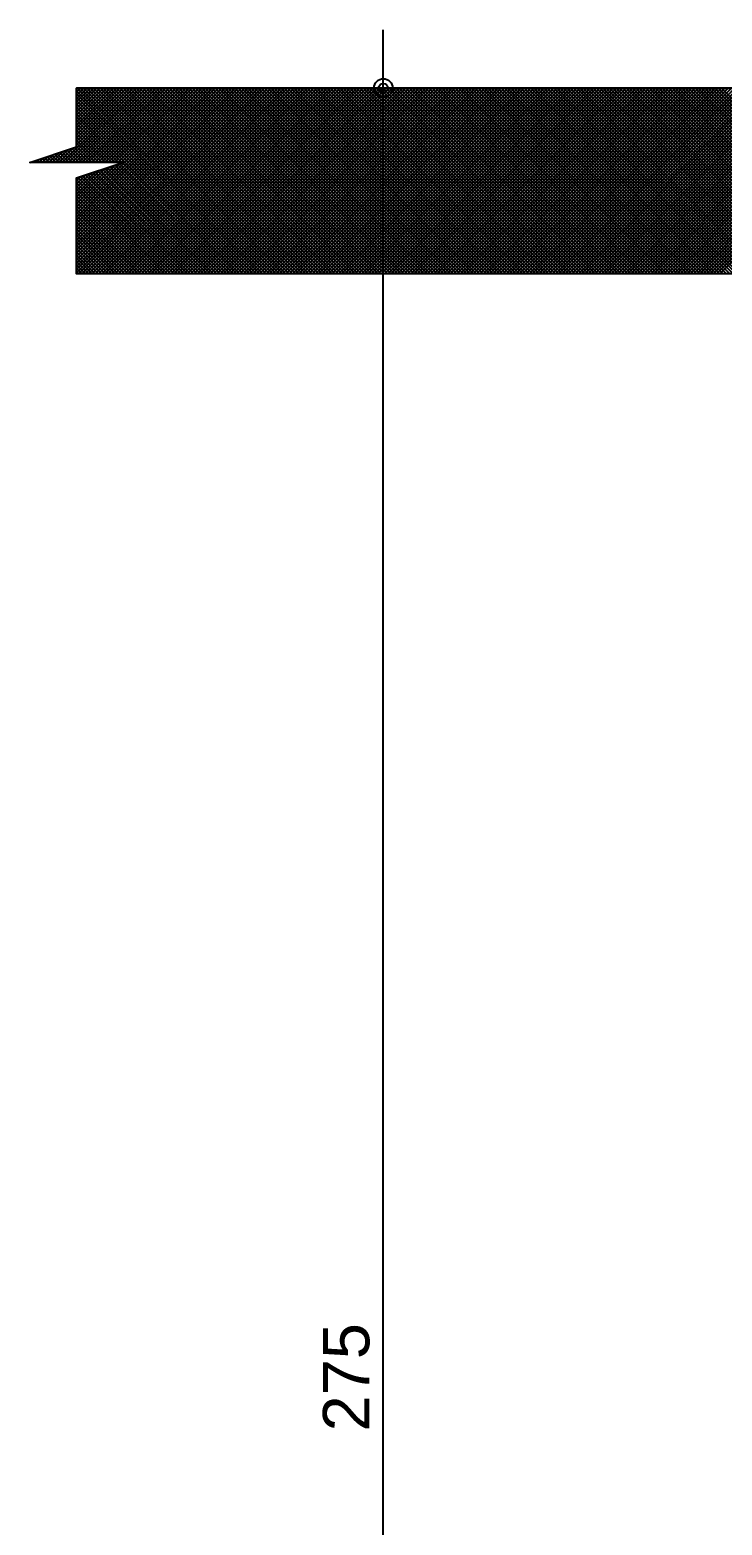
# Model space of a CAD drawing. Extents: x 0 to 119, y 0 to 84.
# Drawn here: x 78.05 to 81.03, y 44.02 to 50.45 of the extents above; entities that cross this region are included whole.
import ezdxf

# ---------------------------------------------------------------- set-up
doc = ezdxf.new("R2010")
doc.units = 0
doc.header["$MEASUREMENT"] = 0
for name, color, linetype in [('29', 9, 'CONTINUOUS'), ('32', 250, 'CONTINUOUS'), ('6', 178, 'CONTINUOUS')]:
    doc.layers.add(name, color=color, linetype=linetype)
doc.styles.add('TQS_ARIAL', font='arial.ttf')

msp = doc.modelspace()

# ---------------------------------------------------------------- linework, layer by layer
at = {"layer": '29', "color": 9, "linetype": 'Continuous'}
for p, q in [((78.190571, 49.878015), (78.510571, 50.198015)), ((78.204713, 49.878015), (78.524713, 50.198015)), ((78.218855, 49.878015), (78.538855, 50.198015)), ((78.232997, 49.878015), (78.552997, 50.198015)), ((78.247139, 49.878015), (78.567139, 50.198015)), ((78.252415, 49.402459), (79.047972, 50.198015)), ((78.252415, 49.416601), (79.03383, 50.198015)), ((78.252415, 49.430743), (79.019688, 50.198015)), ((78.252415, 49.444885), (79.005545, 50.198015)), ((78.252415, 49.459027), (78.991403, 50.198015)), ((78.252415, 49.473169), (78.977261, 50.198015)), ((78.252415, 49.487312), (78.963119, 50.198015)), ((78.252415, 49.501454), (78.948977, 50.198015)), ((78.252415, 49.515596), (78.934835, 50.198015)), ((78.252415, 49.529738), (78.920693, 50.198015)), ((78.252415, 49.54388), (78.90655, 50.198015)), ((78.252415, 49.558022), (78.892408, 50.198015)), ((78.252415, 49.572164), (78.878266, 50.198015)), ((78.252415, 49.586307), (78.864124, 50.198015)), ((78.252415, 49.600449), (78.849982, 50.198015)), ((78.252415, 49.614591), (78.83584, 50.198015)), ((78.252415, 49.628733), (78.821698, 50.198015)), ((78.252415, 49.642875), (78.807555, 50.198015)), ((78.252415, 49.657017), (78.793413, 50.198015)), ((78.252415, 49.671159), (78.779271, 50.198015)), ((78.252415, 49.954002), (78.496428, 50.198015)), ((78.252415, 49.968144), (78.482286, 50.198015)), ((78.252415, 49.982286), (78.468144, 50.198015)), ((78.252415, 49.996428), (78.454002, 50.198015)), ((78.252415, 50.010571), (78.43986, 50.198015)), ((78.252415, 50.024713), (78.425718, 50.198015)), ((78.252415, 50.038855), (78.411576, 50.198015)), ((78.252415, 50.052997), (78.397434, 50.198015)), ((78.252415, 50.067139), (78.383291, 50.198015)), ((78.252415, 50.081281), (78.369149, 50.198015)), ((78.252415, 50.095423), (78.355007, 50.198015)), ((78.252415, 50.109566), (78.340865, 50.198015)), ((78.252415, 50.123708), (78.326723, 50.198015)), ((78.252415, 50.13785), (78.312581, 50.198015)), ((78.252415, 50.151992), (78.298439, 50.198015)), ((78.252415, 50.166134), (78.284296, 50.198015)), ((78.252415, 50.180276), (78.270154, 50.198015)), ((78.252415, 50.194418), (78.256012, 50.198015)), ((78.252415, 50.18646), (79.040861, 49.398015)), ((78.255003, 50.198015), (79.055003, 49.398015)), ((78.261281, 49.878015), (78.581281, 50.198015)), ((78.262114, 49.398015), (79.062114, 50.198015)), ((78.269145, 50.198015), (79.069145, 49.398015)), ((78.275423, 49.878015), (78.595423, 50.198015)), ((78.276256, 49.398015), (79.076256, 50.198015)), ((78.283287, 50.198015), (79.083287, 49.398015)), ((78.289566, 49.878015), (78.609566, 50.198015)), ((78.290398, 49.398015), (79.090398, 50.198015)), ((78.297429, 50.198015), (79.097429, 49.398015)), ((78.303708, 49.878015), (78.623708, 50.198015)), ((78.30454, 49.398015), (79.10454, 50.198015)), ((78.311571, 50.198015), (79.111571, 49.398015)), ((78.31785, 49.878015), (78.63785, 50.198015)), ((78.318682, 49.398015), (79.118682, 50.198015)), ((78.325713, 50.198015), (79.125713, 49.398015)), ((78.331992, 49.878015), (78.651992, 50.198015)), ((78.332825, 49.398015), (79.132825, 50.198015)), ((78.339856, 50.198015), (79.139856, 49.398015)), ((78.346134, 49.878015), (78.666134, 50.198015)), ((78.346967, 49.398015), (79.146967, 50.198015)), ((78.353998, 50.198015), (79.153998, 49.398015)), ((78.360276, 49.878015), (78.680276, 50.198015)), ((78.361109, 49.398015), (79.161109, 50.198015)), ((78.36814, 50.198015), (79.16814, 49.398015)), ((78.374418, 49.878015), (78.694418, 50.198015)), ((78.375251, 49.398015), (79.175251, 50.198015)), ((78.382282, 50.198015), (79.182282, 49.398015)), ((78.388561, 49.878015), (78.708561, 50.198015)), ((78.389393, 49.398015), (79.189393, 50.198015)), ((78.396424, 50.198015), (79.196424, 49.398015)), ((78.402703, 49.878015), (78.722703, 50.198015)), ((78.403535, 49.398015), (79.203535, 50.198015)), ((78.410566, 50.198015), (79.210566, 49.398015)), ((78.416845, 49.878015), (78.736845, 50.198015)), ((78.417677, 49.398015), (79.217677, 50.198015)), ((78.424708, 50.198015), (79.224708, 49.398015)), ((78.430987, 49.878015), (78.750987, 50.198015)), ((78.43182, 49.398015), (79.23182, 50.198015)), ((78.438851, 50.198015), (79.238851, 49.398015)), ((78.445129, 49.878015), (78.765129, 50.198015)), ((78.445962, 49.398015), (79.245962, 50.198015)), ((78.452993, 50.198015), (79.252993, 49.398015)), ((78.460104, 49.398015), (79.260104, 50.198015)), ((78.467135, 50.198015), (79.267135, 49.398015)), ((78.474246, 49.398015), (79.274246, 50.198015)), ((78.481277, 50.198015), (79.281277, 49.398015)), ((78.488388, 49.398015), (79.288388, 50.198015)), ((78.495419, 50.198015), (79.295419, 49.398015)), ((78.50253, 49.398015), (79.30253, 50.198015)), ((78.509561, 50.198015), (79.309561, 49.398015)), ((78.516672, 49.398015), (79.316672, 50.198015)), ((78.523703, 50.198015), (79.323703, 49.398015)), ((78.530814, 49.398015), (79.330814, 50.198015)), ((78.537845, 50.198015), (79.337845, 49.398015)), ((78.544957, 49.398015), (79.344957, 50.198015)), ((78.551988, 50.198015), (79.351988, 49.398015)), ((78.559099, 49.398015), (79.359099, 50.198015)), ((78.56613, 50.198015), (79.36613, 49.398015)), ((78.573241, 49.398015), (79.373241, 50.198015)), ((78.580272, 50.198015), (79.380272, 49.398015)), ((78.587383, 49.398015), (79.387383, 50.198015)), ((78.594414, 50.198015), (79.394414, 49.398015)), ((78.601525, 49.398015), (79.401525, 50.198015)), ((78.608556, 50.198015), (79.408556, 49.398015)), ((78.615667, 49.398015), (79.415667, 50.198015)), ((78.622698, 50.198015), (79.422698, 49.398015)), ((78.629809, 49.398015), (79.429809, 50.198015)), ((78.63684, 50.198015), (79.43684, 49.398015)), ((78.643952, 49.398015), (79.443952, 50.198015)), ((78.650983, 50.198015), (79.450983, 49.398015)), ((78.658094, 49.398015), (79.458094, 50.198015)), ((78.665125, 50.198015), (79.465125, 49.398015)), ((78.672236, 49.398015), (79.472236, 50.198015)), ((78.679267, 50.198015), (79.479267, 49.398015)), ((78.686378, 49.398015), (79.486378, 50.198015)), ((78.693409, 50.198015), (79.493409, 49.398015)), ((78.70052, 49.398015), (79.50052, 50.198015)), ((78.707551, 50.198015), (79.507551, 49.398015)), ((78.714662, 49.398015), (79.514662, 50.198015)), ((78.721693, 50.198015), (79.521693, 49.398015)), ((78.728804, 49.398015), (79.528804, 50.198015)), ((78.735835, 50.198015), (79.535835, 49.398015)), ((78.742947, 49.398015), (79.542947, 50.198015)), ((78.749978, 50.198015), (79.549978, 49.398015)), ((78.757089, 49.398015), (79.557089, 50.198015)), ((78.76412, 50.198015), (79.56412, 49.398015)), ((78.771231, 49.398015), (79.571231, 50.198015)), ((78.778262, 50.198015), (79.578262, 49.398015)), ((78.785373, 49.398015), (79.585373, 50.198015)), ((78.792404, 50.198015), (79.592404, 49.398015)), ((78.799515, 49.398015), (79.599515, 50.198015)), ((78.806546, 50.198015), (79.606546, 49.398015)), ((78.813657, 49.398015), (79.613657, 50.198015)), ((78.820688, 50.198015), (79.620688, 49.398015)), ((78.827799, 49.398015), (79.627799, 50.198015)), ((78.83483, 50.198015), (79.63483, 49.398015)), ((78.841941, 49.398015), (79.641941, 50.198015)), ((78.848972, 50.198015), (79.648972, 49.398015)), ((78.856084, 49.398015), (79.656084, 50.198015)), ((78.863115, 50.198015), (79.663115, 49.398015)), ((78.870226, 49.398015), (79.670226, 50.198015)), ((78.877257, 50.198015), (79.677257, 49.398015)), ((78.884368, 49.398015), (79.684368, 50.198015)), ((78.891399, 50.198015), (79.691399, 49.398015)), ((78.89851, 49.398015), (79.69851, 50.198015)), ((78.905541, 50.198015), (79.705541, 49.398015)), ((78.912652, 49.398015), (79.712652, 50.198015)), ((78.919683, 50.198015), (79.719683, 49.398015)), ((78.926794, 49.398015), (79.726794, 50.198015)), ((78.933825, 50.198015), (79.733825, 49.398015)), ((78.940936, 49.398015), (79.740936, 50.198015)), ((78.947967, 50.198015), (79.747967, 49.398015)), ((78.955079, 49.398015), (79.755079, 50.198015)), ((78.96211, 50.198015), (79.76211, 49.398015)), ((78.969221, 49.398015), (79.769221, 50.198015)), ((78.976252, 50.198015), (79.776252, 49.398015)), ((78.983363, 49.398015), (79.783363, 50.198015)), ((78.990394, 50.198015), (79.790394, 49.398015)), ((78.997505, 49.398015), (79.797505, 50.198015)), ((79.004536, 50.198015), (79.804536, 49.398015)), ((79.011647, 49.398015), (79.811647, 50.198015)), ((79.018678, 50.198015), (79.818678, 49.398015)), ((79.025789, 49.398015), (79.825789, 50.198015)), ((79.03282, 50.198015), (79.83282, 49.398015)), ((79.039931, 49.398015), (79.839931, 50.198015)), ((79.046962, 50.198015), (79.846962, 49.398015)), ((79.054074, 49.398015), (79.854074, 50.198015)), ((79.061104, 50.198015), (79.861104, 49.398015)), ((79.068216, 49.398015), (79.868216, 50.198015)), ((79.075247, 50.198015), (79.875247, 49.398015)), ((79.082358, 49.398015), (79.882358, 50.198015)), ((79.089389, 50.198015), (79.889389, 49.398015)), ((79.0965, 49.398015), (79.8965, 50.198015)), ((79.103531, 50.198015), (79.903531, 49.398015)), ((79.110642, 49.398015), (79.910642, 50.198015)), ((79.117673, 50.198015), (79.917673, 49.398015)), ((79.124784, 49.398015), (79.924784, 50.198015)), ((79.131815, 50.198015), (79.931815, 49.398015)), ((79.138926, 49.398015), (79.938926, 50.198015)), ((79.145957, 50.198015), (79.945957, 49.398015)), ((79.153068, 49.398015), (79.953068, 50.198015)), ((79.160099, 50.198015), (79.960099, 49.398015)), ((79.167211, 49.398015), (79.967211, 50.198015)), ((79.174242, 50.198015), (79.974242, 49.398015)), ((79.181353, 49.398015), (79.981353, 50.198015)), ((79.188384, 50.198015), (79.988384, 49.398015)), ((79.195495, 49.398015), (79.995495, 50.198015)), ((79.202526, 50.198015), (80.002526, 49.398015)), ((79.209637, 49.398015), (80.009637, 50.198015)), ((79.216668, 50.198015), (80.016668, 49.398015)), ((79.223779, 49.398015), (80.023779, 50.198015)), ((79.23081, 50.198015), (80.03081, 49.398015)), ((79.237921, 49.398015), (80.037921, 50.198015)), ((79.244952, 50.198015), (80.044952, 49.398015)), ((79.252063, 49.398015), (80.052063, 50.198015)), ((79.259094, 50.198015), (80.059094, 49.398015)), ((79.266206, 49.398015), (80.066206, 50.198015)), ((79.273237, 50.198015), (80.073237, 49.398015)), ((79.280348, 49.398015), (80.080348, 50.198015)), ((79.287379, 50.198015), (80.087379, 49.398015)), ((79.29449, 49.398015), (80.09449, 50.198015)), ((79.301521, 50.198015), (80.101521, 49.398015)), ((79.308632, 49.398015), (80.108632, 50.198015)), ((79.315663, 50.198015), (80.115663, 49.398015)), ((79.322774, 49.398015), (80.122774, 50.198015)), ((79.329805, 50.198015), (80.129805, 49.398015)), ((79.336916, 49.398015), (80.136916, 50.198015)), ((79.343947, 50.198015), (80.143947, 49.398015)), ((79.351058, 49.398015), (80.151058, 50.198015)), ((79.358089, 50.198015), (80.158089, 49.398015)), ((79.3652, 49.398015), (80.1652, 50.198015)), ((79.372231, 50.198015), (80.172231, 49.398015)), ((79.379343, 49.398015), (80.179343, 50.198015)), ((79.386374, 50.198015), (80.186374, 49.398015)), ((79.393485, 49.398015), (80.193485, 50.198015)), ((79.400516, 50.198015), (80.200516, 49.398015)), ((79.407627, 49.398015), (80.207627, 50.198015)), ((79.414658, 50.198015), (80.214658, 49.398015)), ((79.421769, 49.398015), (80.221769, 50.198015)), ((79.4288, 50.198015), (80.2288, 49.398015)), ((79.435911, 49.398015), (80.235911, 50.198015)), ((79.442942, 50.198015), (80.242942, 49.398015)), ((79.450053, 49.398015), (80.250053, 50.198015)), ((79.457084, 50.198015), (80.257084, 49.398015)), ((79.464195, 49.398015), (80.264195, 50.198015)), ((79.471226, 50.198015), (80.271226, 49.398015)), ((79.478338, 49.398015), (80.278338, 50.198015)), ((79.485369, 50.198015), (80.285369, 49.398015)), ((79.49248, 49.398015), (80.29248, 50.198015)), ((79.499511, 50.198015), (80.299511, 49.398015)), ((79.506622, 49.398015), (80.306622, 50.198015)), ((79.513653, 50.198015), (80.313653, 49.398015)), ((79.520764, 49.398015), (80.320764, 50.198015)), ((79.527795, 50.198015), (80.327795, 49.398015)), ((79.534906, 49.398015), (80.334906, 50.198015)), ((79.541937, 50.198015), (80.341937, 49.398015)), ((79.549048, 49.398015), (80.349048, 50.198015)), ((79.556079, 50.198015), (80.356079, 49.398015)), ((79.56319, 49.398015), (80.36319, 50.198015)), ((79.570221, 50.198015), (80.370221, 49.398015)), ((79.577333, 49.398015), (80.377333, 50.198015)), ((79.584364, 50.198015), (80.384364, 49.398015)), ((79.591475, 49.398015), (80.391475, 50.198015)), ((79.598506, 50.198015), (80.398506, 49.398015)), ((79.605617, 49.398015), (80.405617, 50.198015)), ((79.612648, 50.198015), (80.412648, 49.398015)), ((79.619759, 49.398015), (80.419759, 50.198015)), ((79.62679, 50.198015), (80.42679, 49.398015)), ((79.633901, 49.398015), (80.433901, 50.198015)), ((79.640932, 50.198015), (80.440932, 49.398015)), ((79.648043, 49.398015), (80.448043, 50.198015)), ((79.655074, 50.198015), (80.455074, 49.398015)), ((79.662185, 49.398015), (80.462185, 50.198015)), ((79.669216, 50.198015), (80.469216, 49.398015)), ((79.676327, 49.398015), (80.476327, 50.198015)), ((79.683358, 50.198015), (80.483358, 49.398015)), ((79.69047, 49.398015), (80.49047, 50.198015)), ((79.697501, 50.198015), (80.497501, 49.398015)), ((79.704612, 49.398015), (80.504612, 50.198015)), ((79.711643, 50.198015), (80.511643, 49.398015)), ((79.718754, 49.398015), (80.518754, 50.198015)), ((79.725785, 50.198015), (80.525785, 49.398015)), ((79.732896, 49.398015), (80.532896, 50.198015)), ((79.739927, 50.198015), (80.539927, 49.398015)), ((79.747038, 49.398015), (80.547038, 50.198015)), ((79.754069, 50.198015), (80.554069, 49.398015)), ((79.76118, 49.398015), (80.56118, 50.198015)), ((79.768211, 50.198015), (80.568211, 49.398015)), ((79.775322, 49.398015), (80.575322, 50.198015)), ((79.782353, 50.198015), (80.582353, 49.398015)), ((79.789465, 49.398015), (80.589465, 50.198015)), ((79.796496, 50.198015), (80.596496, 49.398015)), ((79.803607, 49.398015), (80.603607, 50.198015)), ((79.810638, 50.198015), (80.610638, 49.398015)), ((79.817749, 49.398015), (80.617749, 50.198015)), ((79.82478, 50.198015), (80.62478, 49.398015)), ((79.831891, 49.398015), (80.631891, 50.198015)), ((79.838922, 50.198015), (80.638922, 49.398015)), ((79.846033, 49.398015), (80.646033, 50.198015)), ((79.853064, 50.198015), (80.653064, 49.398015)), ((79.860175, 49.398015), (80.660175, 50.198015)), ((79.867206, 50.198015), (80.667206, 49.398015)), ((79.874317, 49.398015), (80.674317, 50.198015)), ((79.881348, 50.198015), (80.681348, 49.398015)), ((79.88846, 49.398015), (80.68846, 50.198015)), ((79.89549, 50.198015), (80.69549, 49.398015)), ((79.902602, 49.398015), (80.702602, 50.198015)), ((79.909633, 50.198015), (80.709633, 49.398015)), ((79.916744, 49.398015), (80.716744, 50.198015)), ((79.923775, 50.198015), (80.723775, 49.398015)), ((79.930886, 49.398015), (80.730886, 50.198015)), ((79.937917, 50.198015), (80.737917, 49.398015)), ((79.945028, 49.398015), (80.745028, 50.198015)), ((79.952059, 50.198015), (80.752059, 49.398015)), ((79.95917, 49.398015), (80.75917, 50.198015)), ((79.966201, 50.198015), (80.766201, 49.398015)), ((79.973312, 49.398015), (80.773312, 50.198015)), ((79.980343, 50.198015), (80.780343, 49.398015)), ((79.987454, 49.398015), (80.787454, 50.198015)), ((79.994485, 50.198015), (80.794485, 49.398015)), ((80.001597, 49.398015), (80.801597, 50.198015)), ((80.008628, 50.198015), (80.808628, 49.398015)), ((80.015739, 49.398015), (80.815739, 50.198015)), ((80.02277, 50.198015), (80.82277, 49.398015)), ((80.029881, 49.398015), (80.829881, 50.198015)), ((80.036912, 50.198015), (80.836912, 49.398015)), ((80.044023, 49.398015), (80.844023, 50.198015)), ((80.051054, 50.198015), (80.851054, 49.398015)), ((80.058165, 49.398015), (80.858165, 50.198015)), ((80.065196, 50.198015), (80.865196, 49.398015)), ((80.072307, 49.398015), (80.872307, 50.198015)), ((80.079338, 50.198015), (80.879338, 49.398015)), ((80.086449, 49.398015), (80.886449, 50.198015)), ((80.09348, 50.198015), (80.89348, 49.398015)), ((80.100592, 49.398015), (80.900592, 50.198015)), ((80.107623, 50.198015), (80.907623, 49.398015)), ((80.114734, 49.398015), (80.914734, 50.198015)), ((80.121765, 50.198015), (80.921765, 49.398015)), ((80.128876, 49.398015), (80.928876, 50.198015)), ((80.135907, 50.198015), (80.935907, 49.398015)), ((80.143018, 49.398015), (80.943018, 50.198015)), ((80.150049, 50.198015), (80.950049, 49.398015)), ((80.15716, 49.398015), (80.95716, 50.198015)), ((80.164191, 50.198015), (80.964191, 49.398015)), ((80.171302, 49.398015), (80.971302, 50.198015)), ((80.178333, 50.198015), (80.978333, 49.398015)), ((80.185444, 49.398015), (80.985444, 50.198015)), ((80.192475, 50.198015), (80.992475, 49.398015)), ((80.199586, 49.398015), (80.999586, 50.198015)), ((80.206617, 50.198015), (81.006617, 49.398015)), ((80.213729, 49.398015), (81.013729, 50.198015)), ((80.22076, 50.198015), (81.02076, 49.398015)), ((80.227871, 49.398015), (81.027871, 50.198015)), ((80.234902, 50.198015), (81.034902, 49.398015)), ((80.242013, 49.398015), (81.042013, 50.198015)), ((80.249044, 50.198015), (81.049044, 49.398015)), ((80.256155, 49.398015), (81.056155, 50.198015)), ((80.263186, 50.198015), (81.063186, 49.398015)), ((80.270297, 49.398015), (81.070297, 50.198015)), ((80.277328, 50.198015), (81.077328, 49.398015)), ((80.284439, 49.398015), (81.084439, 50.198015)), ((80.29147, 50.198015), (81.09147, 49.398015)), ((80.298581, 49.398015), (81.098581, 50.198015)), ((80.305612, 50.198015), (81.105612, 49.398015)), ((80.312724, 49.398015), (81.112724, 50.198015)), ((80.319755, 50.198015), (81.119755, 49.398015)), ((80.326866, 49.398015), (81.126866, 50.198015)), ((80.333897, 50.198015), (81.133897, 49.398015)), ((80.341008, 49.398015), (81.141008, 50.198015)), ((80.348039, 50.198015), (81.148039, 49.398015)), ((80.35515, 49.398015), (81.15515, 50.198015)), ((80.362181, 50.198015), (81.162181, 49.398015)), ((80.369292, 49.398015), (81.169292, 50.198015)), ((80.376323, 50.198015), (81.176323, 49.398015)), ((80.383434, 49.398015), (81.183434, 50.198015)), ((80.390465, 50.198015), (81.190465, 49.398015)), ((80.397576, 49.398015), (81.197576, 50.198015)), ((80.404607, 50.198015), (81.204607, 49.398015)), ((80.411719, 49.398015), (81.211719, 50.198015)), ((80.41875, 50.198015), (81.21875, 49.398015)), ((80.425861, 49.398015), (81.225861, 50.198015)), ((80.432892, 50.198015), (81.232892, 49.398015)), ((80.440003, 49.398015), (81.240003, 50.198015)), ((80.447034, 50.198015), (81.247034, 49.398015)), ((80.454145, 49.398015), (81.254145, 50.198015)), ((80.461176, 50.198015), (81.261176, 49.398015)), ((80.468287, 49.398015), (81.268287, 50.198015)), ((80.475318, 50.198015), (81.275318, 49.398015)), ((80.482429, 49.398015), (81.282429, 50.198015)), ((80.48946, 50.198015), (81.28946, 49.398015)), ((80.496571, 49.398015), (81.296571, 50.198015)), ((80.503602, 50.198015), (81.303602, 49.398015)), ((80.510713, 49.398015), (81.310713, 50.198015)), ((80.517744, 50.198015), (81.317744, 49.398015)), ((80.524856, 49.398015), (81.324856, 50.198015)), ((80.531887, 50.198015), (81.331887, 49.398015)), ((80.538998, 49.398015), (81.338998, 50.198015)), ((80.546029, 50.198015), (81.346029, 49.398015)), ((80.55314, 49.398015), (81.35314, 50.198015)), ((80.560171, 50.198015), (81.360171, 49.398015)), ((80.567282, 49.398015), (81.367282, 50.198015)), ((80.574313, 50.198015), (81.374313, 49.398015)), ((80.581424, 49.398015), (81.381424, 50.198015)), ((80.588455, 50.198015), (81.388455, 49.398015)), ((80.595566, 49.398015), (81.395566, 50.198015)), ((80.602597, 50.198015), (81.402597, 49.398015)), ((80.609708, 49.398015), (81.409708, 50.198015)), ((80.616739, 50.198015), (81.416739, 49.398015)), ((80.623851, 49.398015), (81.423851, 50.198015)), ((80.630882, 50.198015), (81.430882, 49.398015)), ((80.637993, 49.398015), (81.437993, 50.198015)), ((80.645024, 50.198015), (81.445024, 49.398015)), ((80.652135, 49.398015), (81.452135, 50.198015)), ((80.659166, 50.198015), (81.459166, 49.398015)), ((80.666277, 49.398015), (81.466277, 50.198015)), ((80.673308, 50.198015), (81.473308, 49.398015)), ((80.680419, 49.398015), (81.480419, 50.198015)), ((80.68745, 50.198015), (81.48745, 49.398015)), ((80.694561, 49.398015), (81.494561, 50.198015)), ((80.701592, 50.198015), (81.501592, 49.398015)), ((80.708703, 49.398015), (81.508703, 50.198015)), ((80.715734, 50.198015), (81.515734, 49.398015)), ((80.722846, 49.398015), (81.522846, 50.198015)), ((80.729876, 50.198015), (81.529876, 49.398015)), ((80.736988, 49.398015), (81.536988, 50.198015)), ((80.744019, 50.198015), (81.544019, 49.398015)), ((80.75113, 49.398015), (81.55113, 50.198015)), ((80.758161, 50.198015), (81.558161, 49.398015)), ((80.765272, 49.398015), (81.565272, 50.198015)), ((80.772303, 50.198015), (81.572303, 49.398015)), ((80.779414, 49.398015), (81.579414, 50.198015)), ((80.786445, 50.198015), (81.586445, 49.398015)), ((80.793556, 49.398015), (81.593556, 50.198015)), ((80.800587, 50.198015), (81.600587, 49.398015)), ((80.807698, 49.398015), (81.607698, 50.198015)), ((80.814729, 50.198015), (81.614729, 49.398015)), ((80.82184, 49.398015), (81.62184, 50.198015)), ((80.828871, 50.198015), (81.628871, 49.398015)), ((80.835983, 49.398015), (81.635983, 50.198015)), ((80.843014, 50.198015), (81.643014, 49.398015)), ((80.850125, 49.398015), (81.650125, 50.198015)), ((80.857156, 50.198015), (81.657156, 49.398015)), ((80.864267, 49.398015), (81.664267, 50.198015)), ((80.871298, 50.198015), (81.671298, 49.398015)), ((80.878409, 49.398015), (81.678409, 50.198015)), ((80.88544, 50.198015), (81.68544, 49.398015)), ((80.892551, 49.398015), (81.692551, 50.198015)), ((80.899582, 50.198015), (81.699582, 49.398015)), ((80.906693, 49.398015), (81.706693, 50.198015)), ((80.913724, 50.198015), (81.713724, 49.398015)), ((80.920835, 49.398015), (81.720835, 50.198015)), ((80.927866, 50.198015), (81.727866, 49.398015)), ((80.934978, 49.398015), (81.734978, 50.198015)), ((80.942009, 50.198015), (81.742009, 49.398015)), ((80.94912, 49.398015), (81.74912, 50.198015)), ((80.956151, 50.198015), (81.756151, 49.398015)), ((80.963262, 49.398015), (81.763262, 50.198015)), ((80.970293, 50.198015), (81.770293, 49.398015)), ((80.977404, 49.398015), (81.777404, 50.198015)), ((80.984435, 50.198015), (81.784435, 49.398015)), ((80.991546, 49.398015), (81.791546, 50.198015)), ((80.998577, 50.198015), (81.798577, 49.398015)), ((81.005688, 49.398015), (81.805688, 50.198015)), ((81.012719, 50.198015), (81.812719, 49.398015)), ((81.01983, 49.398015), (81.81983, 50.198015)), ((81.026861, 50.198015), (81.826861, 49.398015)), ((78.252415, 50.172318), (79.026718, 49.398015)), ((78.252415, 50.158176), (79.012576, 49.398015)), ((78.252415, 50.144034), (78.998434, 49.398015)), ((78.252415, 50.129892), (78.984292, 49.398015)), ((78.252415, 50.11575), (78.97015, 49.398015)), ((78.252415, 50.101607), (78.956008, 49.398015)), ((78.252415, 50.087465), (78.941866, 49.398015)), ((78.252415, 50.073323), (78.447724, 49.878015)), ((78.252415, 50.059181), (78.433581, 49.878015)), ((78.252415, 50.045039), (78.419439, 49.878015)), ((78.252415, 50.030897), (78.405297, 49.878015)), ((78.252415, 50.016755), (78.391155, 49.878015)), ((78.252415, 50.002613), (78.377013, 49.878015)), ((78.252415, 49.98847), (78.362871, 49.878015)), ((78.148144, 49.878015), (78.196008, 49.925879)), ((78.162286, 49.878015), (78.217221, 49.93295)), ((78.176428, 49.878015), (78.238435, 49.940021)), ((78.179191, 49.920273), (78.221449, 49.878015)), ((78.189798, 49.923809), (78.235592, 49.878015)), ((78.200404, 49.927345), (78.249734, 49.878015)), ((78.211011, 49.93088), (78.263876, 49.878015)), ((78.221617, 49.934416), (78.278018, 49.878015)), ((78.232224, 49.937951), (78.29216, 49.878015)), ((78.242831, 49.941487), (78.306302, 49.878015)), ((78.252415, 49.974328), (78.348729, 49.878015)), ((78.252415, 49.960186), (78.334586, 49.878015)), ((78.252415, 49.946044), (78.320444, 49.878015)), ((78.062518, 49.881383), (78.065886, 49.878015)), ((78.063291, 49.878015), (78.068729, 49.883453)), ((78.073125, 49.884918), (78.080028, 49.878015)), ((78.077434, 49.878015), (78.089943, 49.890524)), ((78.083732, 49.888454), (78.09417, 49.878015)), ((78.091576, 49.878015), (78.111156, 49.897595)), ((78.094338, 49.891989), (78.108312, 49.878015)), ((78.104945, 49.895525), (78.122454, 49.878015)), ((78.105718, 49.878015), (78.132369, 49.904666)), ((78.115551, 49.89906), (78.136597, 49.878015)), ((78.11986, 49.878015), (78.153582, 49.911737)), ((78.126158, 49.902596), (78.150739, 49.878015)), ((78.134002, 49.878015), (78.174795, 49.918808)), ((78.136765, 49.906131), (78.164881, 49.878015)), ((78.147371, 49.909667), (78.179023, 49.878015)), ((78.157978, 49.913202), (78.193165, 49.878015)), ((78.168584, 49.916738), (78.207307, 49.878015)), ((78.252415, 49.685302), (78.441486, 49.874372)), ((78.252415, 49.699444), (78.420273, 49.867301)), ((78.252415, 49.713586), (78.399059, 49.86023)), ((78.385257, 49.855629), (78.842871, 49.398015)), ((78.395864, 49.859164), (78.857013, 49.398015)), ((78.40647, 49.8627), (78.871155, 49.398015)), ((78.417077, 49.866236), (78.885297, 49.398015)), ((78.427683, 49.869771), (78.899439, 49.398015)), ((78.43829, 49.873307), (78.913581, 49.398015)), ((78.448897, 49.876842), (78.927724, 49.398015)), ((78.252415, 49.727728), (78.377846, 49.853159)), ((78.252415, 49.74187), (78.356633, 49.846088)), ((78.252415, 49.756012), (78.33542, 49.839016)), ((78.252415, 49.770154), (78.314207, 49.831945)), ((78.252415, 49.784296), (78.292993, 49.824874)), ((78.252415, 49.798439), (78.27178, 49.817803)), ((78.252415, 49.804623), (78.659023, 49.398015)), ((78.257978, 49.813202), (78.673165, 49.398015)), ((78.268584, 49.816738), (78.687307, 49.398015)), ((78.279191, 49.820274), (78.701449, 49.398015)), ((78.289798, 49.823809), (78.715592, 49.398015)), ((78.300404, 49.827345), (78.729734, 49.398015)), ((78.311011, 49.83088), (78.743876, 49.398015)), ((78.321617, 49.834416), (78.758018, 49.398015)), ((78.332224, 49.837951), (78.77216, 49.398015)), ((78.342831, 49.841487), (78.786302, 49.398015)), ((78.353437, 49.845022), (78.800444, 49.398015)), ((78.364044, 49.848558), (78.814586, 49.398015)), ((78.37465, 49.852093), (78.828729, 49.398015)), ((78.252415, 49.79048), (78.644881, 49.398015)), ((78.252415, 49.776338), (78.630739, 49.398015)), ((78.252415, 49.762196), (78.616597, 49.398015)), ((78.252415, 49.748054), (78.602454, 49.398015)), ((78.252415, 49.733912), (78.588312, 49.398015)), ((78.252415, 49.71977), (78.57417, 49.398015)), ((78.252415, 49.705628), (78.560028, 49.398015)), ((78.252415, 49.691486), (78.545886, 49.398015)), ((78.252415, 49.677343), (78.531744, 49.398015)), ((78.252415, 49.663201), (78.517602, 49.398015)), ((78.252415, 49.649059), (78.503459, 49.398015)), ((78.252415, 49.634917), (78.489317, 49.398015)), ((78.252415, 49.620775), (78.475175, 49.398015)), ((78.252415, 49.606633), (78.461033, 49.398015)), ((78.252415, 49.592491), (78.446891, 49.398015)), ((78.252415, 49.578348), (78.432749, 49.398015)), ((78.252415, 49.564206), (78.418607, 49.398015)), ((78.252415, 49.550064), (78.404465, 49.398015)), ((78.252415, 49.535922), (78.390322, 49.398015)), ((78.252415, 49.52178), (78.37618, 49.398015)), ((78.252415, 49.507638), (78.362038, 49.398015)), ((78.252415, 49.493496), (78.347896, 49.398015)), ((78.252415, 49.479353), (78.333754, 49.398015)), ((78.252415, 49.465211), (78.319612, 49.398015)), ((78.252415, 49.451069), (78.30547, 49.398015)), ((78.252415, 49.436927), (78.291327, 49.398015)), ((78.252415, 49.422785), (78.277185, 49.398015)), ((78.252415, 49.408643), (78.263043, 49.398015))]:
    msp.add_line(p, q, dxfattribs=at)
msp.add_lwpolyline([(86.392272, 50.198015), (86.392272, 49.398015), (85.832272, 49.398015), (78.252415, 49.398015), (78.252415, 49.811348), (78.452415, 49.878015), (78.052415, 49.878015), (78.252415, 49.944682), (78.252415, 50.198015), (81.592272, 50.198015), (85.832272, 50.198015), (86.392272, 50.198015)], dxfattribs=at)
at = {"layer": '32', "color": 250, "linetype": 'Continuous'}
for p, q in [((79.572654, 38.948015), (79.572654, 50.448015)), ((79.007049, 50.198015), (80.245464, 50.198015)), ((79.995464, 50.198015), (79.322654, 50.198015)), ((80.245464, 50.198015), (80.245464, 50.198015))]:
    msp.add_line(p, q, dxfattribs=at)
for radius in [0.04, 0.02]:
    msp.add_circle((79.572654, 50.198015), radius, dxfattribs=at)
at = {"layer": '6', "color": 178, "linetype": 'Continuous'}
msp.add_line((78.252415, 50.198015), (79.19205, 50.198015), dxfattribs=at)
for points in [[(85.832272, 49.398015), (78.252415, 49.398015), (78.252415, 49.811348), (78.452415, 49.878015), (78.052415, 49.878015), (78.252415, 49.944682), (78.252415, 50.198015)], [(85.832272, 50.198015), (81.592272, 50.198015), (78.252415, 50.198015)]]:
    msp.add_lwpolyline(points, dxfattribs=at)

# ---------------------------------------------------------------- texts
at = {"layer": '32', "color": 250, "linetype": 'Continuous', "style": 'TQS_ARIAL'}
msp.add_text('275', height=0.2, rotation=90, dxfattribs=at).set_placement((79.512654, 44.418015))

doc.saveas('drawing.dxf')
